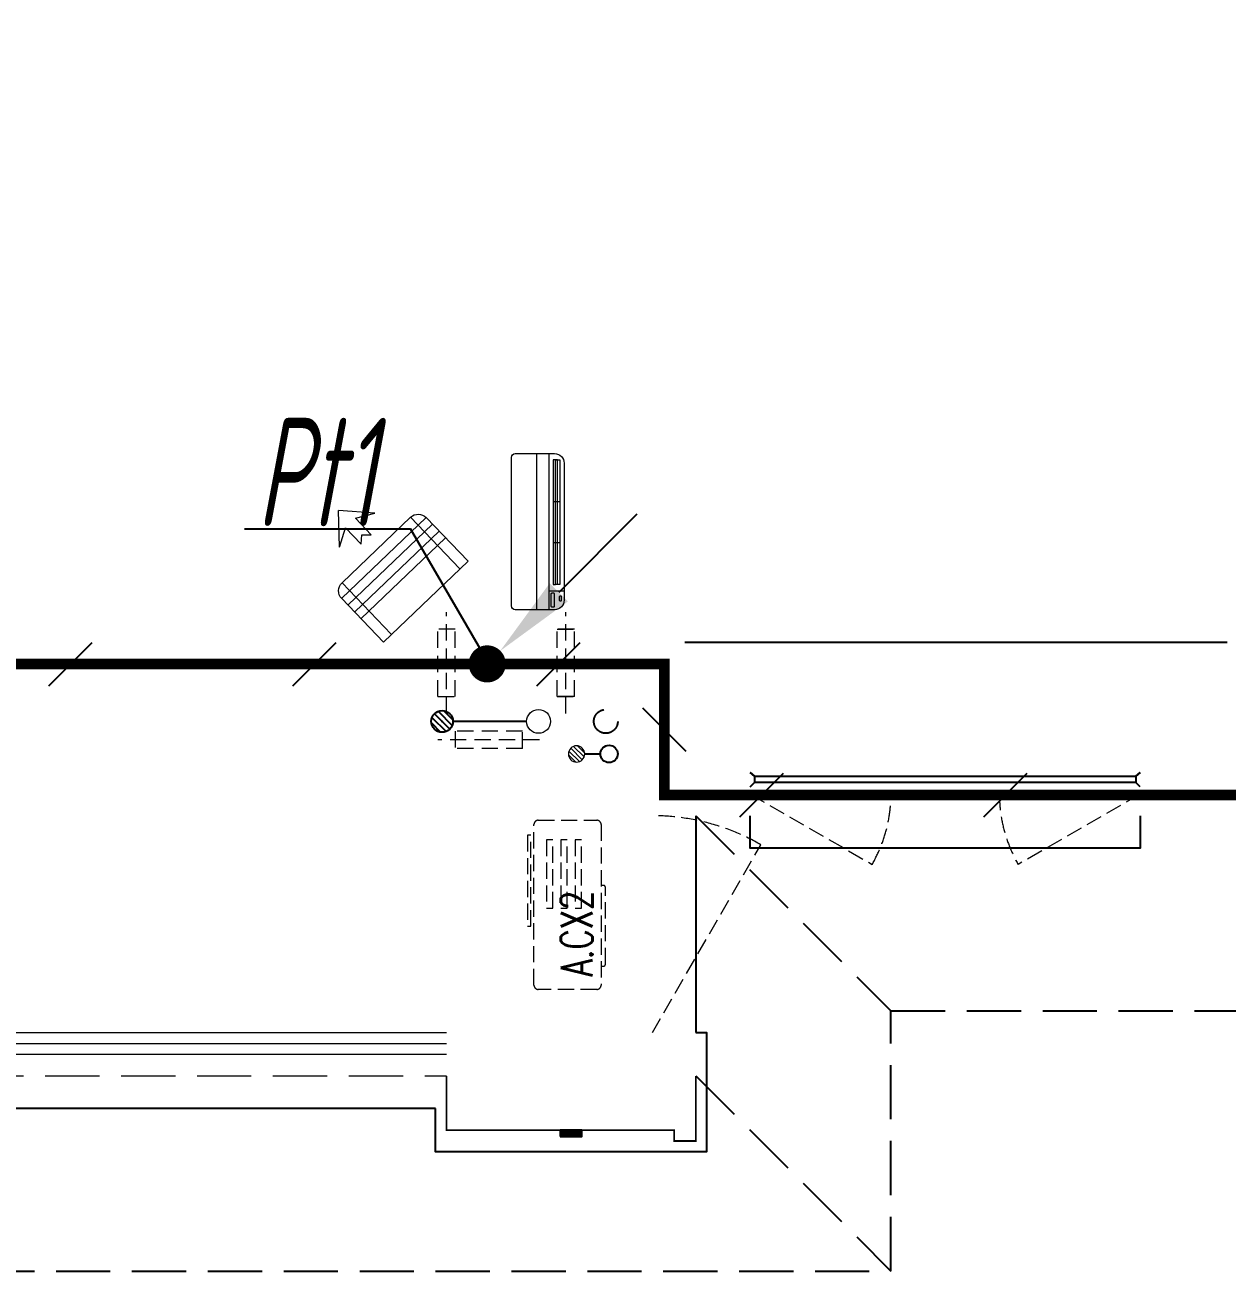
# Model space of a CAD drawing. Extents: x 3774419 to 4775970, y -926964 to 2266.
# Drawn here: x 4557328 to 4562872, y -776762 to -771015 of the extents above; entities that cross this region are included whole.
import ezdxf
from ezdxf.enums import TextEntityAlignment as Align

# ---------------------------------------------------------------- set-up
doc = ezdxf.new("R2010")
doc.units = 0
doc.header["$LTSCALE"] = 1000
doc.header["$MEASUREMENT"] = 0
for name, pattern in [('CENTER2', [1.125, 0.75, -0.125, 0.125, -0.125]), ('DASH', [0.35, 0.25, -0.1]), ('HIDDEN', [0.375, 0.25, -0.125])]:
    doc.linetypes.add(name, pattern=pattern)
doc.layers.get('0').update_dxf_attribs({"linetype": 'CONTINUOUS'})
for name, color, linetype in [('!!电气', 1, 'CONTINUOUS'), ('3-栏杆1', 252, 'CONTINUOUS'), ('3.5方案汇报，与郭总、侯月琴确定户型_t8$0$2020.03.04 -1安徽标准化洋房户型(UA）_t8_t8$0$看线', 154, 'CONTINUOUS'), ('DIM-照明', 7, 'CONTINUOUS'), ('LVTRY', 252, 'CONTINUOUS'), ('LWIRE', 4, 'CONTINUOUS'), ('SHTLN', 4, 'CONTINUOUS'), ('VPIPE-凝结', 150, 'CONTINUOUS'), ('VPIPE-雨水', 4, 'DASH'), ('WIRE-接地', 2, 'CONTINUOUS'), ('卫生间', 6, 'CONTINUOUS'), ('看线', 185, 'CONTINUOUS'), ('立面', 73, 'CONTINUOUS'), ('铝合金', 144, 'CONTINUOUS')]:
    doc.layers.add(name, color=color, linetype=linetype)
for name, color, linetype, lineweight in [('EQUIP_地漏', 7, 'CONTINUOUS', 18), ('VPIPE-废水', 31, 'TG_F', 18), ('WINDOW', 146, 'CONTINUOUS', 20), ('平面-栏杆', 56, 'CONTINUOUS', 15), ('平面-看线', 252, 'CONTINUOUS', 15), ('平面-空调室内机', 176, 'CONTINUOUS', 9), ('平面-空调预留孔', 252, 'CONTINUOUS', 15)]:
    doc.layers.add(name, color=color, linetype=linetype, lineweight=lineweight)
doc.styles.add('_TCH_DIM', font='SIMPLEX', dxfattribs={"bigfont": 'GBCBIG'})
doc.styles.add('HZTXT', font='gbeitc.shx', dxfattribs={"width": 0.8, "height": 400, "bigfont": 'hztxt.shx'})
doc.styles.get("Standard").update_dxf_attribs({"font": 'gbenor.shx', "bigfont": 'gbcbig.shx'})
doc.styles.add('TG_LINETYPE', font='SIMPLEX', dxfattribs={"width": 0.8, "height": 3, "bigfont": 'HZTXT'})
doc.linetypes.add('TG_F', pattern='A,2,-0.3,["F",TG_LINETYPE,S=0.1,R=0,X=-0.23,Y=-0.15],0', length=2.3)

# ---------------------------------------------------------------- blocks, each defined once
blk = doc.blocks.new('dongkong')
at = {"layer": '平面-空调预留孔', "color": 8, "linetype": 'HIDDEN', "ltscale": 0.3}
for p, q in [((-603796, 210899.9), (-603796, 210431.5)), ((-603836, 210821), (-603836, 210510.8)), ((-603836, 210821), (-603756, 210821)), ((-603756, 210821), (-603756, 210510.8))]:
    blk.add_line(p, q, dxfattribs=at)
blk.add_lwpolyline([(-603756, 210510.8), (-603836, 210510.8)], dxfattribs=at)
blk = doc.blocks.new('A$C001338C2')
at = {"color": 8}
for p, q in [((845, 303.6), (55, 303.6)), ((109.1, 214.8), (109.1, 303.6)), ((0, 248.6), (0, 22)), ((900, 22), (900, 248.6)), ((22, 0), (878, 0))]:
    blk.add_line(p, q, dxfattribs=at)
at = {"color": 8, "lineweight": 5}
for p, q in [((864.6, 278.7), (144.5, 278.7)), ((144.5, 278.7), (144.5, 265.8)), ((387, 278.7), (144.5, 278.7)), ((144.5, 278.7), (144.5, 252.9)), ((144.5, 265.8), (864.6, 265.8)), ((144.5, 239.9), (144.5, 252.9)), ((144.5, 252.9), (864.6, 252.9)), ((864.6, 239.9), (144.5, 239.9)), ((387, 239.9), (387, 278.7)), ((622, 239.9), (387, 239.9)), ((864.6, 278.7), (622, 278.7)), ((622, 278.7), (622, 239.9)), ((864.6, 252.9), (864.6, 278.7)), ((864.6, 265.8), (864.6, 239.9)), ((900, 214.8), (0, 214.8)), ((900, 143.2), (0, 143.2))]:
    blk.add_line(p, q, dxfattribs=at)
at = {"color": 8}
for points in [[(73.1, 275), (56.8, 275, -0.414214), (51.3, 280.5), (51.3, 283.4, -0.414214), (56.8, 288.9), (73.1, 288.9, -0.414214), (78.6, 283.4), (78.6, 280.5, -0.414214)], [(89.2, 226.4), (22.2, 226.4, -0.414214), (16.7, 231.9), (16.7, 243.1, -0.414214), (22.2, 248.6), (89.2, 248.6, -0.414214), (94.7, 243.1), (94.7, 231.9, -0.414214)]]:
    blk.add_lwpolyline(points, format="xyb", close=True, dxfattribs=at)
for centre, radius, start, end in [((55, 248.6), 55, 90, 180), ((845, 248.6), 55, 360, 90), ((22, 22), 22, 180, 270), ((878, 22), 22, 270, 360)]:
    blk.add_arc(centre, radius, start, end, dxfattribs=at)
blk = doc.blocks.new('$lvtry$00000171')
for p, q in [((-74.2, 10.6), (-10.6, 74.2)), ((-69.8, -27.4), (27.4, 69.8)), ((-53, -53), (53, 53)), ((-27.4, -69.8), (69.8, 27.4)), ((10.6, -74.2), (74.2, -10.6))]:
    blk.add_line(p, q)
blk.add_circle((0, 0), 75)
blk.add_point((0, 0))
blk = doc.blocks.new('$TwtSys$00000141')
at = {"color": 252}
for p, q in [((-47.1, 3.8), (-5, 45.9)), ((-47.1, 3.8), (-5, 45.9)), ((-43.6, -17.5), (17.5, 43.6)), ((-43.6, -17.5), (17.5, 43.6)), ((-33.2, -33.2), (33.2, 33.2)), ((-33.2, -33.2), (33.2, 33.2)), ((-16.2, -43.5), (43.8, 16.4)), ((-16.2, -43.5), (43.8, 16.4)), ((5.7, -46.1), (46.1, -5.7)), ((5.7, -46.1), (46.1, -5.7))]:
    blk.add_line(p, q, dxfattribs=at)
blk.add_circle((0, 0), 47, dxfattribs=at)
blk.add_circle((0, 0), 47, dxfattribs=at)
blk = doc.blocks.new('A$C148B7D8E')
at = {"layer": '卫生间', "color": 252, "linetype": 'DASH'}
for p, q in [((22550, 0), (23450, -900)), ((22550, -1200), (23450, -2100))]:
    blk.add_line(p, q, dxfattribs=at)
blk.add_lwpolyline([(16100, 14000), (16100, 15400), (7700, 15400), (7700, 10800), (7300, 10800), (7300, 10000), (900, 10000), (900, 9000), (-900, 9000), (-900, -900), (1750, -900), (1750, -2100), (23450, -2100), (23450, -900), (25100, -900)], dxfattribs=at)
blk = doc.blocks.new('fergve')
at = {"layer": '平面-空调预留孔', "color": 8, "linetype": 'DASH', "ltscale": 0.3}
for p, q in [((119062.7, 54987.6), (119062.7, 54977.6)), ((119072.7, 54967.6), (119425.6, 54967.6)), ((119435.6, 54977.6), (119435.6, 54987.6))]:
    blk.add_line(p, q, dxfattribs=at)
blk.add_lwpolyline([(119715.9, 54987.6), (118975.9, 54987.6, -0.414214), (118955.9, 55007.6), (118955.9, 55277.6, -0.414214), (118975.9, 55297.6), (119715.9, 55297.6, -0.414214), (119735.9, 55277.6), (119735.9, 55007.6, -0.414214)], format="xyb", close=True, dxfattribs=at)
for points in [[(119666.7, 55326.8), (119246.8, 55326.8), (119246.8, 55311.6), (119666.7, 55311.6)], [(119645.5, 55239.2), (119330, 55239.2), (119330, 55210.2), (119645.5, 55210.2)], [(119645.5, 55173.4), (119330, 55173.4), (119330, 55144.4), (119645.5, 55144.4)], [(119645.5, 55107.6), (119330, 55107.6), (119330, 55078.6), (119645.5, 55078.6)]]:
    blk.add_lwpolyline(points, close=True, dxfattribs=at)
for centre, start, end in [((119072.7, 54977.6), 180, 270), ((119425.6, 54977.6), 270, 0)]:
    blk.add_arc(centre, 10, start, end, dxfattribs=at)
at = {"layer": '平面-空调预留孔', "color": 8, "linetype": 'DASH', "ltscale": 0.3, "style": '_TCH_DIM', "width": 0.705882}
blk.add_text('A.CX2', height=146.88, dxfattribs=at).set_placement((119015.3, 55027.3))
blk = doc.blocks.new('dasdasf1sa2f31as32f')
at = {"color": 8}
for p, q in [((-116, 585.6), (43.3, 640.5)), ((82.7, 476.6), (43.3, 640.5)), ((-22.8, 585.5), (-116, 585.6)), ((-22.8, 585.5), (-73.4, 493.2)), ((-269.8, 524.3), (-427.7, 236.5)), ((-269.8, 524.3), (113.7, 314)), ((32.4, 555.1), (-18.1, 462.9)), ((82.7, 476.6), (32.4, 555.1)), ((-473.5, 259.7), (-339.5, 504)), ((114.7, 208.4), (-359.1, 468.2)), ((134.6, 245.5), (-338.8, 505.1)), ((-31.3, 504.4), (-73.4, 493.2)), ((-18.1, 462.9), (-31.3, 504.4)), ((92.6, 168.8), (-380.9, 428.5)), ((72.3, 131.9), (-401.1, 391.6)), ((113.7, 314), (-44.2, 26.2)), ((0, 0), (-473.5, 259.7)), ((134, 244.4), (0, 0))]:
    blk.add_line(p, q, dxfattribs=at)
for centre, start, end in [((-294.5, 479.4), 61.25933, 151.25933), ((89, 269), 331.25933, 61.25933)]:
    blk.add_arc(centre, 51.3, start, end, dxfattribs=at)
blk = doc.blocks.new('GDGDRGDGDRGDR')
at = {"layer": '平面-空调室内机', "ltscale": 0.3, "xscale": -1}
for p, rotation in [((1045712.6, 653502.9), 180), ((231445.9, 1046278.1), 270)]:
    blk.add_blockref('dongkong', p, dxfattribs=dict(at, rotation=rotation))
at = {"layer": '平面-空调预留孔', "xscale": -1, "rotation": 15.00000000331026}
blk.add_blockref('dasdasf1sa2f31as32f', (441626.3, 442932.1), dxfattribs=at)
at = {"layer": '平面-空调预留孔', "rotation": 90}
blk.add_blockref('fergve', (497617.7, 322375.3), dxfattribs=at)
blk = doc.blocks.new('A$C66B635E3')
at = {"layer": '立面'}
h = blk.add_hatch(dxfattribs=at)
h.set_pattern_fill('ANSI31', color=252, scale=2)
h.set_pattern_definition([(45, (-866400.3096, -795945.461), (-2.24506403, 2.24506403), [])])
h.paths.add_polyline_path([(21825, -380), (21925, -380), (21925, -350), (21825, -350)])
at = {"color": 252, "const_width": 8}
blk.add_lwpolyline([(22450, -100), (22450, -400), (22350, -400), (22350, -350), (21300, -350), (21300, -100)], dxfattribs=at)
at = {"layer": '3-栏杆1', "color": 252}
for p, q in [((22720.3, 1282.2), (22700, 1300)), ((22700, 1300), (22720.3, 1282.2)), ((22720.3, 1282.1), (24479.7, 1282.2)), ((22720.3, 1282.2), (22720.3, 1252.9)), ((24479.7, 1282.2), (24500, 1300)), ((24500, 1300), (24479.7, 1282.2)), ((24479.7, 1282.2), (24479.7, 1252.9)), ((22720.3, 1252.9), (22700, 1233.1)), ((22700, 1233.1), (22720.3, 1252.9)), ((24479.7, 1252.9), (22720.3, 1252.9)), ((24500, 1233.1), (24479.7, 1252.9))]:
    blk.add_line(p, q, dxfattribs=at)
at = {"layer": '3.5方案汇报，与郭总、侯月琴确定户型_t8$0$2020.03.04 -1安徽标准化洋房户型(UA）_t8_t8$0$看线', "color": 252, "ltscale": 10}
blk.add_line((22400, 1900), (24900, 1900), dxfattribs=at)
at = {"layer": 'VPIPE-凝结', "color": 252, "ltscale": 0.1}
blk.add_line((21670, 1535), (21330, 1535), dxfattribs=at)
blk.add_lwpolyline([(21937.6, 1385), (22010, 1385)], dxfattribs=at)
at = {"layer": 'VPIPE-凝结', "color": 252}
blk.add_circle((22050, 1385), 40, dxfattribs=at)
at = {"layer": 'VPIPE-废水', "color": 252}
blk.add_circle((21725, 1535), 55, dxfattribs=at)
at = {"layer": 'VPIPE-雨水', "color": 252}
blk.add_circle((22035, 1535), 55, dxfattribs=at)
at = {"layer": 'WINDOW', "color": 252, "linetype": 'DASH', "ltscale": 0.3}
for points in [[(22700, 1200), (23263.1, 875.4, 0.131485), (23350, 1200)], [(24500, 1200), (23936.9, 875.4, -0.131485), (23850, 1200)], [(22250, 100), (22750, 966, 0.131652), (22250, 1100)]]:
    blk.add_lwpolyline(points, format="xyb", dxfattribs=at)
at = {"layer": '平面-栏杆', "color": 252}
for points in [[(16650, 50), (21300, 50)], [(16650, 0), (21300, 0)]]:
    blk.add_lwpolyline(points, dxfattribs=at)
at = {"layer": '平面-看线', "color": 252}
blk.add_lwpolyline([(16650, 100), (21300, 100)], dxfattribs=at)
at = {"layer": '平面-看线', "color": 252, "linetype": 'DASH'}
blk.add_lwpolyline([(16650, -100), (21300, -100)], dxfattribs=at)
at = {"layer": '看线', "color": 252, "ltscale": 0.5}
for points in [[(22450, 1100), (22450, 100)], [(24500, 1100), (24500, 950), (22700, 950), (22700, 1100)], [(21250, -250), (16650, -250)]]:
    blk.add_lwpolyline(points, dxfattribs=at)
at = {"layer": '看线', "color": 252}
blk.add_lwpolyline([(22450, 100), (22500, 100), (22500, -450), (21250, -450), (21250, -250)], dxfattribs=at)
at = {"layer": '立面', "color": 252}
blk.add_lwpolyline([(21825, -380), (21925, -380), (21925, -350), (21825, -350)], close=True, dxfattribs=at)
at = {"layer": '铝合金', "color": 252}
blk.add_lwpolyline([(21825, -380), (21925, -380), (21925, -350), (21825, -350)], close=True, dxfattribs=at)
at = {"color": 252}
for name, p in [('A$C148B7D8E', (-100, 1100)), ('GDGDRGDGDRGDR', (-420616.6, -441032.1))]:
    blk.add_blockref(name, p, dxfattribs=at)
at = {"layer": 'EQUIP_地漏', "color": 252, "xscale": 0.8, "yscale": -0.8, "zscale": 0.8, "rotation": 180}
blk.add_blockref('$TwtSys$00000141', (21900, 1385), dxfattribs=at)
at = {"layer": 'LVTRY', "color": 252, "xscale": 0.6666666667107825, "yscale": 0.6666666667107825, "rotation": 269.9999999939778}
blk.add_blockref('$lvtry$00000171', (21280, 1535), dxfattribs=at)
at = {"layer": '平面-空调室内机', "color": 252, "ltscale": 0.3, "rotation": 180}
blk.add_blockref('dongkong', (-581945.9, 212470.8), dxfattribs=at)
at = {"layer": '平面-空调室内机', "color": 252, "ltscale": 0.3, "xscale": -1, "rotation": 180}
blk.add_blockref('dongkong', (625646.1, 212470.8), dxfattribs=at)
at = {"layer": '平面-空调预留孔', "color": 252, "xscale": -0.800000000046565, "yscale": 0.800000000046565, "zscale": 0.800000000046565, "rotation": 269.9999997665698}
blk.add_blockref('A$C001338C2', (21600.1, 2050), dxfattribs=at)
blk = doc.blocks.new('$TelecSys$00000008')
blk.add_line((0.4, 0.4), (-0.4, -0.4))
blk = doc.blocks.new('$TelecSys$00000078')
for p, q in [((1.15, 1.15), (0.55, 0.55)), ((0.1042, 0.1042), (0.1042, 0.1042)), ((-0.1042, -0.1042), (-0.1042, -0.1042))]:
    blk.add_line(p, q)
at = {"const_width": 0.1425}
blk.add_lwpolyline([(-0.0713, 0, 1), (0.0713, 0, 1)], format="xyb", close=True, dxfattribs=at)
blk.add_solid([(0.62, 0.48), (0.48, 0.62), (0.1, 0.1)])
at = {"width": 0.8, "flags": 9}
blk.add_attdef('A', (0, 0), '', height=0.00002, dxfattribs=at)

msp = doc.modelspace()

# ---------------------------------------------------------------- linework, layer by layer
at = {"layer": 'DIM-照明', "color": 7, "ltscale": 0.8}
for p in [(4558340.9, -773338.7), (4559468.7, -773962.7)]:
    msp.add_line(p, (4559106.2, -773338.7), dxfattribs=at)
at = {"layer": 'WIRE-接地', "color": 2, "linetype": 'CENTER2', "const_width": 50}
msp.add_lwpolyline([(4577928.5, -775767.3), (4573024.3, -775767.3), (4573024.3, -775166.2), (4572272.5, -775166.2), (4572272.5, -773959.4), (4565674.6, -773959.4), (4565674.6, -774566.6), (4560276.7, -774566.6), (4560276.7, -773962.7), (4553674.8, -773962.7), (4553674.8, -775168.2), (4552928, -775168.2), (4552928, -775763.5), (4548020.5, -775763.5), (4548020.5, -775160.6), (4547274.5, -775160.6), (4547274.5, -773971.3), (4540677.8, -773971.3), (4540677.8, -774564.2), (4537972, -774564.2), (4537972, -766667.6)], dxfattribs=at)

# ---------------------------------------------------------------- block references
at = {"layer": '!!电气'}
msp.add_blockref('A$C66B635E3', (4537972, -775762.1), dxfattribs=at)
at = {"layer": 'LWIRE', "color": 2, "xscale": 600, "yscale": 600, "zscale": 600}
msp.add_blockref('$TelecSys$00000078', (4559460.1, -773962), dxfattribs=at)
at = {"layer": 'SHTLN', "color": 2, "xscale": 250, "yscale": 250, "zscale": 250}
for p, rotation in [((4557538.2, -773962.7), 180), ((4558663.2, -773962.7), 180), ((4559788.2, -773962.7), 180), ((4560276.7, -774264.7), 90), ((4560725.7, -774566.6), 180), ((4561850.7, -774566.6), 180)]:
    msp.add_blockref('$TelecSys$00000008', p, dxfattribs=dict(at, rotation=rotation))

# ---------------------------------------------------------------- texts
at = {"layer": 'DIM-照明', "color": 7, "ltscale": 0.8, "style": 'HZTXT', "width": 0.7}
msp.add_text('Pt1', height=500, dxfattribs=at).set_placement((4558671.6, -773076.9), align=Align.MIDDLE)

doc.saveas('drawing.dxf')
